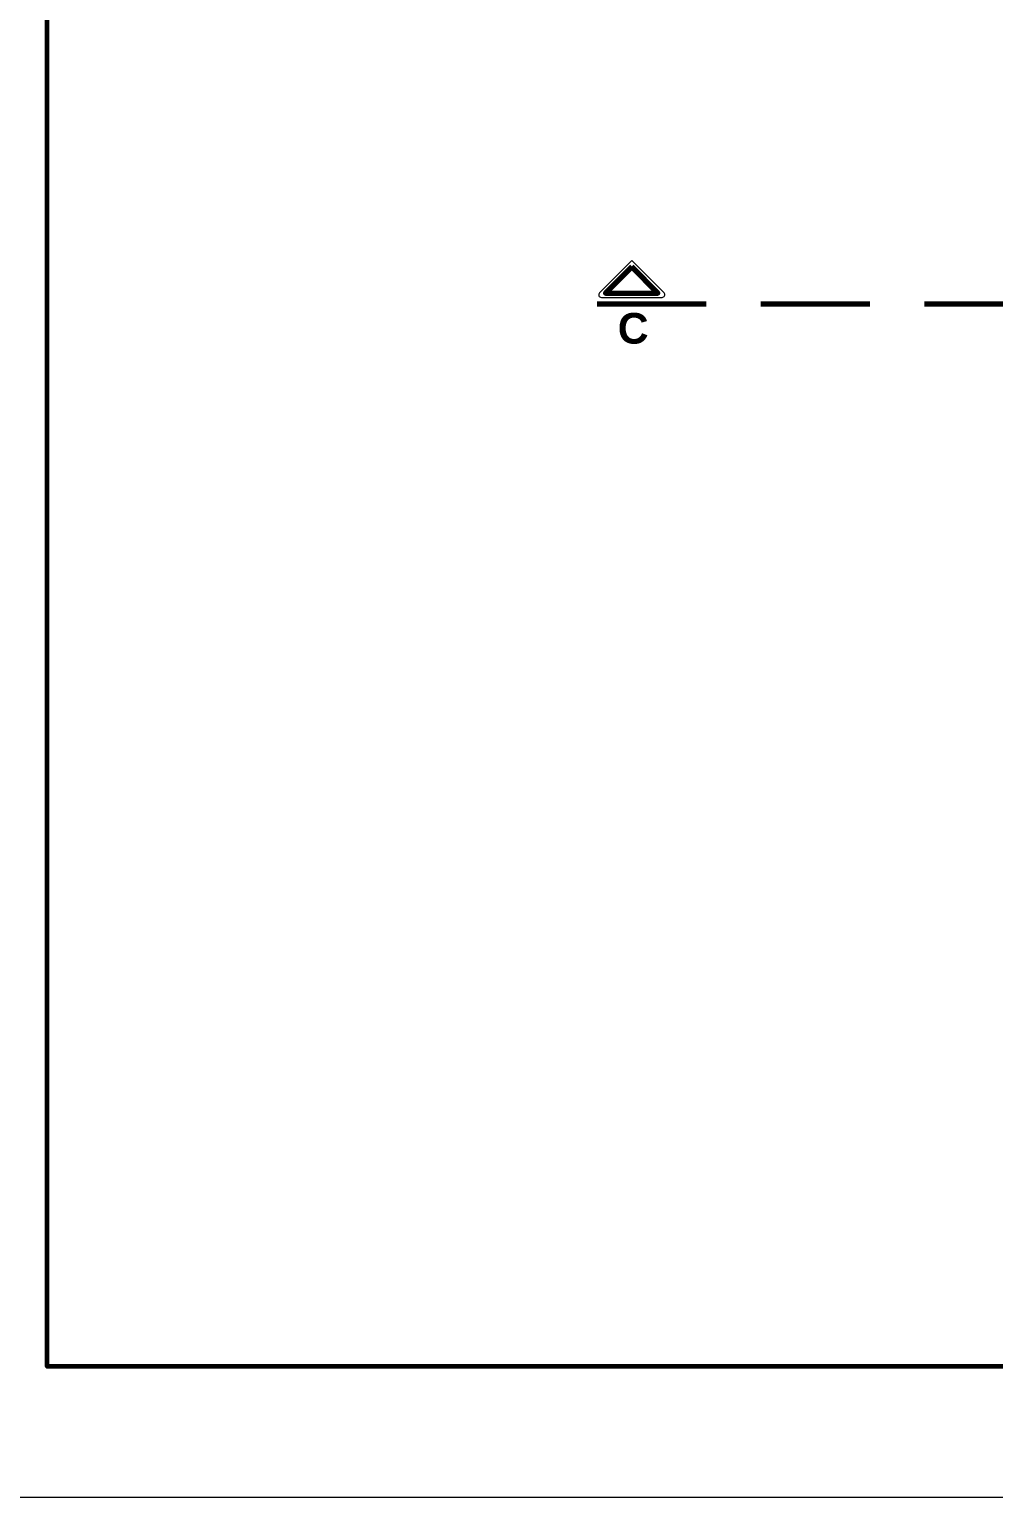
# Model space of a CAD drawing. Header units: inches. Extents: x 140 to 978, y -82 to 38.
# Drawn here: x 826.19 to 837.23, y -22.35 to -5.54 of the extents above; entities that cross this region are included whole.
import ezdxf

# ---------------------------------------------------------------- set-up
doc = ezdxf.new("R2010")
doc.units = ezdxf.units.IN
doc.header["$MEASUREMENT"] = 0
doc.linetypes.add('DASHED', pattern=[0.75, 0.5, -0.25])
for name, color, linetype, lineweight in [('UNSAAC CUBIERTAS', 22, 'Continuous', 0), ('UNSAAC- ROTULO', 7, 'Continuous', 60), ('UNSAAC-CORTE ESTRUCTURA', 7, 'Continuous', 70), ('UNSAAC-LINEA DE CORTE', 7, 'Continuous', 70)]:
    doc.layers.add(name, color=color, linetype=linetype, lineweight=lineweight)
doc.styles.get("Standard").update_dxf_attribs({"font": 'arial.ttf'})

msp = doc.modelspace()

# ---------------------------------------------------------------- linework, layer by layer
at = {"layer": 'UNSAAC CUBIERTAS', "ltscale": 1.75}
msp.add_lwpolyline([(833.458, -8.557), (833.088, -8.187), (832.719, -8.557, 0.668179), (832.74, -8.608), (833.437, -8.608, 0.668179)], format="xyb", close=True, dxfattribs=at)
at = {"layer": 'UNSAAC- ROTULO', "color": 5, "lineweight": 0, "flags": 128}
msp.add_lwpolyline([(824.895, 31.651), (901.395, 31.651), (901.395, -22.349), (824.895, -22.349)], close=True, dxfattribs=at)
at = {"layer": 'UNSAAC- ROTULO'}
msp.add_lwpolyline([(826.395, 30.151), (899.895, 30.151), (899.895, -20.849), (826.395, -20.849)], close=True, dxfattribs=at)
at = {"layer": 'UNSAAC-CORTE ESTRUCTURA', "ltscale": 2.5}
msp.add_lwpolyline([(833.088, -8.258), (832.788, -8.558), (833.388, -8.558)], close=True, dxfattribs=at)
at = {"layer": 'UNSAAC-LINEA DE CORTE', "linetype": 'DASHED', "ltscale": 2.5}
msp.add_line((832.691, -8.683), (892.094, -8.683), dxfattribs=at)

# ---------------------------------------------------------------- texts
at = {"layer": 'UNSAAC-CORTE ESTRUCTURA', "insert": (833.281, -8.787), "char_height": 0.35, "width": 0.398, "attachment_point": 3, "rotation": 360}
msp.add_mtext('{\\fSwis721 Ex BT|b1|i0|c0|p34;C}', dxfattribs=at)

doc.saveas('drawing.dxf')
